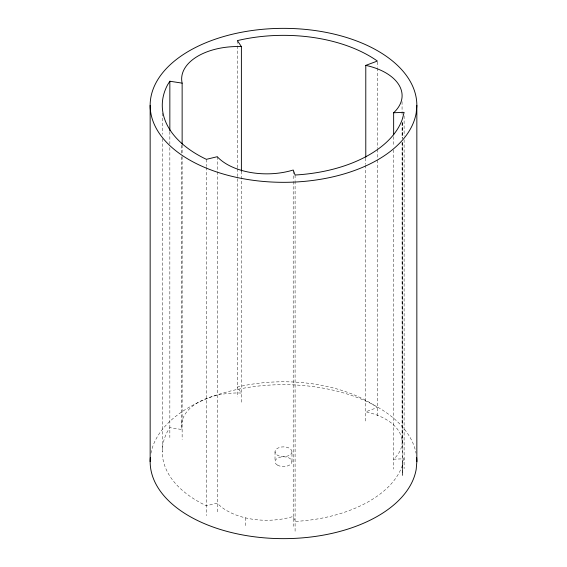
<?xml version="1.0" encoding="UTF-8"?>
<svg xmlns="http://www.w3.org/2000/svg" width="567" height="567" viewBox="0 0 567 567"><rect width="100%" height="100%" fill="white"/><g stroke="black" fill="none" stroke-linecap="round" stroke-linejoin="round"><path stroke-width="0.43" stroke-dasharray="2.83 2.13" d="M402.145 465.436L402.336 465.578A121.225 69.989 0 0 1 295.095 521.434L293.203 516.445A56.126 32.404 0 0 1 217.246 503.142L206.374 505.764A121.225 69.989 0 0 1 167.577 431.289L169.845 427.66L182.135 429.559A56.069 32.369 0 0 1 241.386 393.037L237.375 387.041A121.225 69.989 0 0 1 377.388 407.496L365.786 411.798A56.069 32.369 0 0 1 393.647 459.185L404.115 458.788L402.145 465.436L402.336 475.479L402.421 142.707M404.115 115.895L404.115 136.222M404.115 139.758L404.115 468.689M402.421 122.38L402.421 138.291M402.336 122.685L402.336 138.596M402.336 142.133L402.336 475.479M402.067 101.677L402.067 114.931M402.067 122.883L402.067 137.909M402.067 142.324L402.067 441.034M393.647 136.619L393.647 146.336M393.647 149.872L393.647 469.079M377.388 61.945L377.388 67.253M377.388 68.132L377.388 148.554M377.388 149.44L377.388 159.157M377.388 160.043L377.388 417.39M365.786 158.165L365.786 164.345M365.786 165.231L365.786 421.692M295.095 175.005L295.095 180.306M295.095 181.192L295.095 531.329M293.203 170.901L293.203 180.625M293.203 181.511L293.203 526.346M291.984 451.764A8.484 4.897 0 0 1 279.255 456.01A8.484 4.897 0 0 1 279.255 447.519A8.484 4.897 0 0 1 291.984 451.764L291.984 461.666M275.016 451.764L275.016 461.666M245.263 517.806L245.263 527.707M241.386 171.213L241.386 402.931M237.375 40.611L237.375 45.034M237.375 45.913L237.375 167.875M237.375 168.753L237.375 396.943M217.246 156.712L217.246 170.851M217.246 171.737L217.246 513.043M206.374 159.334L206.374 166.4M206.374 167.286L206.374 515.658M182.135 144.996L182.135 152.948M182.135 156.485L182.135 439.46M181.688 145.365L181.688 153.317M181.688 156.853L181.688 426.398M169.845 131.608L169.845 143.975M169.845 147.512L169.845 437.554M162.275 113.124L162.275 134.336M162.275 138.752L162.275 451.601M150.942 453.281A133.344 76.984 0 0 1 283.5 384.674A133.344 76.984 0 0 1 416.058 453.281M277.497 465.124A8.484 4.897 0 0 0 291.693 462.934A8.484 4.897 0 0 0 281.303 456.931A8.484 4.897 0 0 0 277.497 465.124"/><path stroke-width="0.85" d="M416.844 105.334L416.206 112.883A133.344 76.984 0 0 1 209.414 169.349A133.344 76.984 0 0 1 220.641 37.443A133.344 76.984 0 0 1 416.844 105.334L416.844 461.666L416.206 469.207A133.344 76.984 0 0 1 273.329 538.423A133.344 76.984 0 0 1 150.354 457.463M241.386 46.607A56.069 32.369 0 0 0 182.135 83.129L169.845 81.23L167.577 84.866A121.225 69.989 0 0 0 206.374 159.334L217.246 156.712A56.126 32.404 0 0 0 293.203 170.022L295.095 175.005A121.225 69.989 0 0 0 402.336 119.155L404.115 112.358L393.647 112.755A56.069 32.369 0 0 0 365.786 65.368L377.388 61.066A121.225 69.989 0 0 0 237.375 40.611L241.386 46.607L241.386 171.213M393.647 112.755L393.647 134.847M365.786 65.368L365.786 157.279M182.135 83.129L182.135 144.11M169.845 81.23L169.845 130.722M150.156 105.334L150.156 461.666M416.646 457.463A133.344 76.984 0 0 1 416.844 461.666"/></g></svg>
